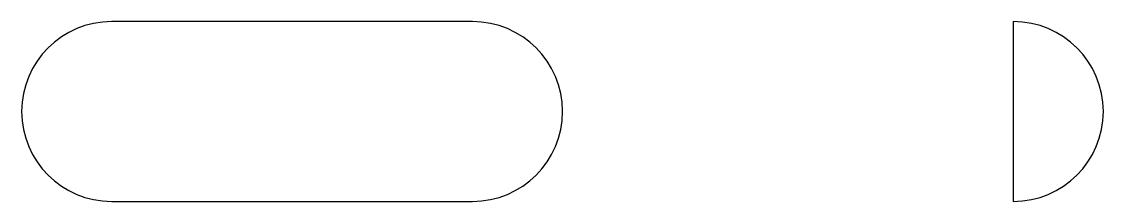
# Model space of a CAD drawing. Header units: millimetres. Extents: x -10 to 110, y 0 to 20.
import ezdxf

# ---------------------------------------------------------------- set-up
doc = ezdxf.new("R2010")
doc.units = ezdxf.units.MM
doc.layers.add('D', color=1, linetype='CONTINUOUS')
doc.layers.add('SLOT', color=5, linetype='CONTINUOUS')

msp = doc.modelspace()

# ---------------------------------------------------------------- linework, layer by layer
at = {"layer": 'D'}
msp.add_line((100, 20), (100, 0), dxfattribs=at)
msp.add_arc((100, 10), 10, 270, 90, dxfattribs=at)
at = {"layer": 'SLOT'}
msp.add_lwpolyline([(0, 0), (40, 0, 1), (40, 20), (0, 20, 1)], format="xyb", close=True, dxfattribs=at)

doc.saveas('drawing.dxf')
